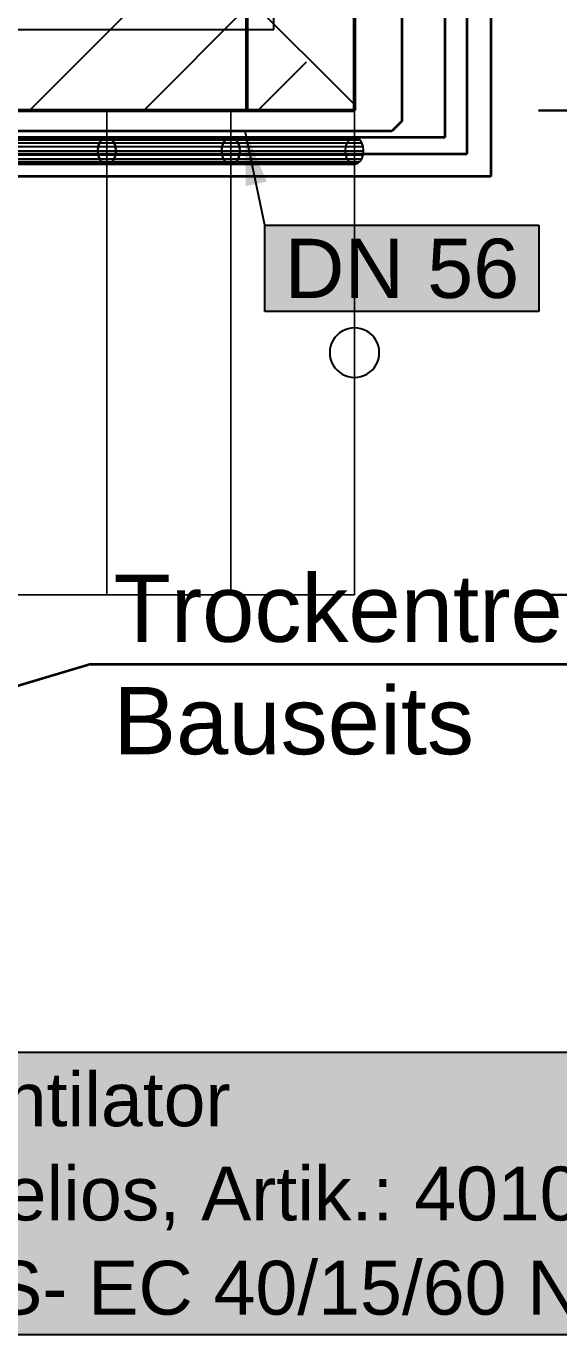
# Model space of a CAD drawing. Extents: x 0 to 756, y -25 to 420.
# Drawn here: x 288.41 to 308.2, y 71.59 to 120.21 of the extents above; entities that cross this region are included whole.
import ezdxf
from ezdxf.lldxf.tags import DXFTag

# ---------------------------------------------------------------- set-up
doc = ezdxf.new("R2010")
doc.units = 0
doc.layers.get('0').update_dxf_attribs({"lineweight": 25})
doc.layers.get('DEFPOINTS').update_dxf_attribs({"lineweight": 25})
for name, color, linetype, lineweight, true_color in [('A_Geschossdecke', 7, 'Continuous', 25, 0x008080), ('S_Kaltwasser', 3, 'Continuous', 35, 0x00ff00), ('S_Schmutzwasser', 7, 'Continuous', 35, 0x808040), ('S_Warmwasser', 1, 'fein_strichliert', 35, 0xff0000), ('S_Zirkulation', 7, 'fein_strichliert', 35, 0xff0080)]:
    doc.layers.add(name, color=color, linetype=linetype, lineweight=lineweight, true_color=true_color)
for name, color, linetype, lineweight in [('A_Innenwand', 7, 'Continuous', 25), ('L_Text', 7, 'Continuous', 25), ('S_Text', 7, 'Continuous', 35), ('Standard', 7, 'Continuous', 25), ('Treppe', 7, 'Continuous', 13), ('Wand Holz nicht tragend', 7, 'Continuous', 13), ('X_Text', 7, 'Continuous', 25)]:
    doc.layers.add(name, color=color, linetype=linetype, lineweight=lineweight)
doc.styles.get("Standard").update_dxf_attribs({"font": 'arial.ttf'})
tags = doc.linetypes.add('fein_strichliert', pattern=[4, 1, -2, 1]).pattern_tags.tags
tags[8:9] = [DXFTag(74, 4), DXFTag(75, 0), DXFTag(340, '0'), DXFTag(46, 0.0), DXFTag(50, 0.0), DXFTag(44, 0.0), DXFTag(45, 0.0)]
tags[6:7] = [DXFTag(74, 4), DXFTag(75, 0), DXFTag(340, '0'), DXFTag(46, 0.0), DXFTag(50, 0.0), DXFTag(44, 0.0), DXFTag(45, 0.0)]
tags[4:5] = [DXFTag(74, 4), DXFTag(75, 0), DXFTag(340, '0'), DXFTag(46, 0.0), DXFTag(50, 0.0), DXFTag(44, 0.0), DXFTag(45, 0.0)]

# ---------------------------------------------------------------- blocks, each defined once
blk = doc.blocks.new('Referenz-A01I5YBJIE')
at = {"layer": 'DEFPOINTS', "color": 0, "linetype": 'Continuous', "lineweight": -2, "ltscale": 0.25}
for p, q in [((300.607, 117.078), (300.607, 117.078)), ((300.607, 117.078), (300.607, 117.078)), ((300.607, 117.078), (300.607, 117.078)), ((300.607, 117.078), (300.607, 117.078)), ((300.607, 99.078), (300.607, 99.078)), ((300.607, 99.078), (300.607, 99.078))]:
    blk.add_line(p, q, dxfattribs=at)
at = {"layer": 'Standard', "color": 0, "lineweight": 13}
for p, q in [((300.607, 99.078), (300.607, 117.078)), ((278.604, 99.078), (300.607, 99.078))]:
    blk.add_line(p, q, dxfattribs=at)
at = {"layer": 'Standard', "color": 0, "lineweight": -2}
for p, q in [((313.444, 117.078), (307.444, 117.078)), ((307.444, 117.078), (313.444, 117.078)), ((286.383, 115.732), (291.088, 115.732)), ((286.426, 115.872), (291.136, 115.872)), ((286.494, 115.982), (291.21, 115.982)), ((286.579, 116.053), (291.304, 116.053)), ((291.407, 116.078), (286.673, 116.078)), ((286.767, 116.053), (291.511, 116.053)), ((286.852, 115.982), (291.604, 115.982)), ((286.92, 115.872), (291.678, 115.872)), ((286.963, 115.732), (291.726, 115.732)), ((291.088, 115.732), (291.072, 115.578)), ((291.072, 115.578), (291.088, 115.732)), ((291.136, 115.872), (291.088, 115.732)), ((291.088, 115.732), (291.136, 115.872)), ((291.088, 115.732), (295.686, 115.732)), ((291.21, 115.982), (291.136, 115.872)), ((291.136, 115.872), (291.21, 115.982)), ((291.136, 115.872), (295.734, 115.872)), ((291.304, 116.053), (291.21, 115.982)), ((291.21, 115.982), (291.304, 116.053)), ((291.21, 115.982), (295.809, 115.982)), ((291.407, 116.078), (291.304, 116.053)), ((291.304, 116.053), (291.407, 116.078)), ((291.304, 116.053), (295.903, 116.053)), ((296.007, 116.078), (291.407, 116.078)), ((291.407, 116.078), (291.511, 116.053)), ((291.511, 116.053), (291.407, 116.078)), ((291.511, 116.053), (296.112, 116.053)), ((291.511, 116.053), (291.604, 115.982)), ((291.604, 115.982), (291.511, 116.053)), ((291.604, 115.982), (296.206, 115.982)), ((291.604, 115.982), (291.678, 115.872)), ((291.678, 115.872), (291.604, 115.982)), ((291.678, 115.872), (296.281, 115.872)), ((291.678, 115.872), (291.726, 115.732)), ((291.726, 115.732), (291.678, 115.872)), ((291.726, 115.732), (296.329, 115.732)), ((291.726, 115.732), (291.742, 115.578)), ((291.742, 115.578), (291.726, 115.732)), ((295.686, 115.732), (295.669, 115.578)), ((295.669, 115.578), (295.686, 115.732)), ((295.734, 115.872), (295.686, 115.732)), ((295.686, 115.732), (295.734, 115.872)), ((295.686, 115.732), (300.286, 115.732)), ((295.809, 115.982), (295.734, 115.872)), ((295.734, 115.872), (295.809, 115.982)), ((295.734, 115.872), (300.334, 115.872)), ((295.903, 116.053), (295.809, 115.982)), ((295.809, 115.982), (295.903, 116.053)), ((295.809, 115.982), (300.409, 115.982)), ((296.007, 116.078), (295.903, 116.053)), ((295.903, 116.053), (296.007, 116.078)), ((295.903, 116.053), (300.503, 116.053)), ((300.607, 116.078), (296.007, 116.078)), ((296.007, 116.078), (296.112, 116.053)), ((296.112, 116.053), (296.007, 116.078)), ((296.112, 116.053), (300.712, 116.053)), ((296.112, 116.053), (296.206, 115.982)), ((296.206, 115.982), (296.112, 116.053)), ((296.206, 115.982), (300.806, 115.982)), ((296.206, 115.982), (296.281, 115.872)), ((296.281, 115.872), (296.206, 115.982)), ((296.281, 115.872), (300.881, 115.872)), ((296.281, 115.872), (296.329, 115.732)), ((296.329, 115.732), (296.281, 115.872)), ((296.329, 115.732), (300.929, 115.732)), ((296.329, 115.732), (296.345, 115.578)), ((296.345, 115.578), (296.329, 115.732)), ((300.269, 115.578), (300.286, 115.732)), ((300.286, 115.732), (300.334, 115.872)), ((300.334, 115.872), (300.409, 115.982)), ((300.409, 115.982), (300.503, 116.053)), ((300.503, 116.053), (300.607, 116.078)), ((300.712, 116.053), (300.607, 116.078)), ((300.806, 115.982), (300.712, 116.053)), ((300.881, 115.872), (300.806, 115.982)), ((300.929, 115.732), (300.881, 115.872)), ((300.945, 115.578), (300.929, 115.732)), ((286.368, 115.578), (291.072, 115.578)), ((286.383, 115.423), (291.088, 115.423)), ((286.426, 115.284), (291.136, 115.284)), ((286.92, 115.284), (291.678, 115.284)), ((286.963, 115.423), (291.726, 115.423)), ((286.978, 115.578), (291.742, 115.578)), ((291.072, 115.578), (291.088, 115.423)), ((291.072, 115.578), (295.669, 115.578)), ((291.088, 115.423), (291.072, 115.578)), ((291.088, 115.423), (291.136, 115.284)), ((291.088, 115.423), (295.686, 115.423)), ((291.136, 115.284), (291.088, 115.423)), ((291.136, 115.284), (291.21, 115.173)), ((291.136, 115.284), (295.734, 115.284)), ((291.21, 115.173), (291.136, 115.284)), ((291.678, 115.284), (291.604, 115.173)), ((291.604, 115.173), (291.678, 115.284)), ((291.726, 115.423), (291.678, 115.284)), ((291.678, 115.284), (291.726, 115.423)), ((291.678, 115.284), (296.281, 115.284)), ((291.742, 115.578), (291.726, 115.423)), ((291.726, 115.423), (291.742, 115.578)), ((291.726, 115.423), (296.329, 115.423)), ((291.742, 115.578), (296.345, 115.578)), ((295.669, 115.578), (295.686, 115.423)), ((295.669, 115.578), (300.269, 115.578)), ((295.686, 115.423), (295.669, 115.578)), ((295.686, 115.423), (295.734, 115.284)), ((295.686, 115.423), (300.286, 115.423)), ((295.734, 115.284), (295.686, 115.423)), ((295.734, 115.284), (295.809, 115.173)), ((295.734, 115.284), (300.334, 115.284)), ((295.809, 115.173), (295.734, 115.284)), ((296.281, 115.284), (296.206, 115.173)), ((296.206, 115.173), (296.281, 115.284)), ((296.329, 115.423), (296.281, 115.284)), ((296.281, 115.284), (296.329, 115.423)), ((296.281, 115.284), (300.881, 115.284)), ((296.345, 115.578), (296.329, 115.423)), ((296.329, 115.423), (296.345, 115.578)), ((296.329, 115.423), (300.929, 115.423)), ((296.345, 115.578), (300.945, 115.578)), ((300.286, 115.423), (300.269, 115.578)), ((300.334, 115.284), (300.286, 115.423)), ((300.409, 115.173), (300.334, 115.284)), ((300.806, 115.173), (300.881, 115.284)), ((300.881, 115.284), (300.929, 115.423)), ((300.929, 115.423), (300.945, 115.578)), ((286.494, 115.173), (291.21, 115.173)), ((286.579, 115.102), (291.304, 115.102)), ((286.673, 115.078), (291.407, 115.078)), ((286.767, 115.102), (291.511, 115.102)), ((286.852, 115.173), (291.604, 115.173)), ((291.21, 115.173), (291.304, 115.102)), ((291.21, 115.173), (295.809, 115.173)), ((291.304, 115.102), (291.21, 115.173)), ((291.304, 115.102), (291.407, 115.078)), ((291.304, 115.102), (295.903, 115.102)), ((291.407, 115.078), (291.304, 115.102)), ((291.511, 115.102), (291.407, 115.078)), ((291.407, 115.078), (291.511, 115.102)), ((291.407, 115.078), (296.007, 115.078)), ((291.604, 115.173), (291.511, 115.102)), ((291.511, 115.102), (291.604, 115.173)), ((291.511, 115.102), (296.112, 115.102)), ((291.604, 115.173), (296.206, 115.173)), ((295.809, 115.173), (295.903, 115.102)), ((295.809, 115.173), (300.409, 115.173)), ((295.903, 115.102), (295.809, 115.173)), ((295.903, 115.102), (296.007, 115.078)), ((295.903, 115.102), (300.503, 115.102)), ((296.007, 115.078), (295.903, 115.102)), ((296.112, 115.102), (296.007, 115.078)), ((296.007, 115.078), (296.112, 115.102)), ((296.007, 115.078), (300.607, 115.078)), ((296.206, 115.173), (296.112, 115.102)), ((296.112, 115.102), (296.206, 115.173)), ((296.112, 115.102), (300.712, 115.102)), ((296.206, 115.173), (300.806, 115.173)), ((300.503, 115.102), (300.409, 115.173)), ((300.607, 115.078), (300.503, 115.102)), ((300.607, 115.078), (300.712, 115.102)), ((300.712, 115.102), (300.806, 115.173)), ((313.444, 99.078), (307.444, 99.078)), ((307.444, 99.078), (313.444, 99.078))]:
    blk.add_line(p, q, dxfattribs=at)
at = {"layer": 'Treppe', "color": 0}
for p, q in [((291.407, 117.078), (286.646, 117.078)), ((286.646, 117.078), (291.407, 117.078)), ((291.407, 99.078), (291.407, 117.078)), ((291.407, 117.078), (291.407, 99.078)), ((291.407, 117.078), (291.407, 117.078)), ((296.007, 117.078), (291.407, 117.078)), ((291.407, 117.078), (291.407, 99.078)), ((291.407, 99.078), (291.407, 117.078)), ((291.407, 117.078), (296.007, 117.078)), ((291.407, 117.078), (291.407, 117.078)), ((296.007, 99.078), (296.007, 117.078)), ((296.007, 117.078), (296.007, 99.078)), ((296.007, 117.078), (296.007, 117.078)), ((300.607, 117.078), (296.007, 117.078)), ((296.007, 117.078), (296.007, 99.078)), ((296.007, 99.078), (296.007, 117.078)), ((296.007, 117.078), (300.607, 117.078)), ((296.007, 117.078), (296.007, 117.078)), ((300.607, 99.078), (300.607, 117.078)), ((300.607, 117.078), (300.607, 99.078)), ((300.607, 117.078), (300.607, 117.078)), ((286.968, 99.078), (291.407, 99.078)), ((291.407, 99.078), (286.968, 99.078)), ((291.407, 99.078), (291.407, 99.078)), ((291.407, 99.078), (296.007, 99.078)), ((296.007, 99.078), (291.407, 99.078)), ((291.407, 99.078), (291.407, 99.078)), ((296.007, 99.078), (296.007, 99.078)), ((296.007, 99.078), (300.607, 99.078)), ((300.607, 99.078), (296.007, 99.078)), ((296.007, 99.078), (296.007, 99.078)), ((300.607, 99.078), (300.607, 99.078))]:
    blk.add_line(p, q, dxfattribs=at)
at = {"layer": 'Treppe', "color": 0, "lineweight": -2}
for p, q in [((300.255, 108.928), (300.147, 108.875)), ((300.369, 108.967), (300.255, 108.928)), ((300.487, 108.99), (300.369, 108.967)), ((300.607, 108.998), (300.487, 108.99)), ((300.727, 108.99), (300.607, 108.998)), ((300.845, 108.967), (300.727, 108.99)), ((300.959, 108.928), (300.845, 108.967)), ((301.067, 108.875), (300.959, 108.928)), ((299.757, 108.43), (299.719, 108.316)), ((299.81, 108.538), (299.757, 108.43)), ((299.877, 108.638), (299.81, 108.538)), ((299.957, 108.728), (299.877, 108.638)), ((300.047, 108.808), (299.957, 108.728)), ((300.147, 108.875), (300.047, 108.808)), ((301.167, 108.808), (301.067, 108.875)), ((301.258, 108.728), (301.167, 108.808)), ((301.337, 108.638), (301.258, 108.728)), ((301.404, 108.538), (301.337, 108.638)), ((301.457, 108.43), (301.404, 108.538)), ((301.496, 108.316), (301.457, 108.43)), ((299.695, 108.198), (299.687, 108.078)), ((299.687, 108.078), (299.695, 107.958)), ((299.719, 108.316), (299.695, 108.198)), ((299.695, 107.958), (299.719, 107.84)), ((301.519, 108.198), (301.496, 108.316)), ((301.496, 107.84), (301.519, 107.958)), ((301.527, 108.078), (301.519, 108.198)), ((301.519, 107.958), (301.527, 108.078)), ((299.719, 107.84), (299.757, 107.726)), ((299.757, 107.726), (299.81, 107.618)), ((299.81, 107.618), (299.877, 107.518)), ((299.877, 107.518), (299.957, 107.427)), ((301.258, 107.427), (301.337, 107.518)), ((301.337, 107.518), (301.404, 107.618)), ((301.404, 107.618), (301.457, 107.726)), ((301.457, 107.726), (301.496, 107.84)), ((299.957, 107.427), (300.047, 107.348)), ((300.047, 107.348), (300.147, 107.281)), ((300.147, 107.281), (300.255, 107.228)), ((300.255, 107.228), (300.369, 107.189)), ((300.369, 107.189), (300.487, 107.166)), ((300.487, 107.166), (300.607, 107.158)), ((300.607, 107.158), (300.727, 107.166)), ((300.727, 107.166), (300.845, 107.189)), ((300.845, 107.189), (300.959, 107.228)), ((300.959, 107.228), (301.067, 107.281)), ((301.067, 107.281), (301.167, 107.348)), ((301.167, 107.348), (301.258, 107.427))]:
    blk.add_line(p, q, dxfattribs=at)
at = {"layer": 'Wand Holz nicht tragend', "color": 0, "lineweight": 50}
for p, q in [((296.607, 259.578), (296.607, 117.078)), ((300.607, 117.078), (300.607, 259.578)), ((296.607, 117.078), (296.607, 122.835)), ((300.607, 122.835), (300.607, 117.078)), ((296.607, 117.078), (296.607, 121.078)), ((296.607, 121.078), (296.607, 117.078)), ((216.607, 117.078), (296.607, 117.078)), ((296.607, 117.078), (216.607, 117.078)), ((296.607, 117.078), (296.607, 117.078)), ((296.607, 117.078), (300.607, 117.078)), ((300.607, 117.078), (296.607, 117.078)), ((296.607, 117.078), (296.607, 117.078)), ((300.607, 117.078), (300.607, 117.078))]:
    blk.add_line(p, q, dxfattribs=at)
blk = doc.blocks.new('Wand-A01I5YCXIE', base_point=(216.607, 117.078))
at = {"color": 0, "lineweight": -2}
for p, q in [((292.532, 121.078), (288.532, 117.078)), ((296.691, 120.994), (292.775, 117.078)), ((298.812, 118.873), (297.017, 117.078))]:
    blk.add_line(p, q, dxfattribs=at)
at = {"color": 0, "linetype": 'ByBlock', "lineweight": -2, "ltscale": 0.25}
blk.add_line((300.607, 117.078), (260.607, 117.078), dxfattribs=at)
blk = doc.blocks.new('Wand-A01I5YD1IE', base_point=(296.607, 117.078))
at = {"color": 0, "linetype": 'ByBlock', "lineweight": -2, "ltscale": 0.25}
blk.add_line((300.607, 122.835), (300.607, 117.078), dxfattribs=at)
at = {"color": 0, "lineweight": -2}
blk.add_line((296.607, 121.292), (300.607, 117.292), dxfattribs=at)
blk = doc.blocks.new('Bauteilbeschriftung-A01I5YELIE', base_point=(264.726, 71.589))
at = {"color": 0, "linetype": 'ByBlock', "lineweight": -2, "ltscale": 0.25}
blk.add_line((276.855, 82.089), (264.726, 97.078), dxfattribs=at)
at = {"color": 0, "lineweight": -2}
for p, q in [((276.855, 82.089), (311.881, 82.089)), ((276.855, 71.589), (276.855, 82.089)), ((311.881, 82.089), (311.881, 71.589)), ((311.881, 71.589), (276.855, 71.589))]:
    blk.add_line(p, q, dxfattribs=at)
at = {"color": 0, "linetype": 'ByBlock', "lineweight": -2, "ltscale": 0.25}
for points in [[(266.295, 95.775), (265.41, 95.775), (264.726, 97.078)], [(265.673, 95.271), (266.295, 95.775), (265.41, 95.775)]]:
    blk.add_solid(points, dxfattribs=at)
at = {"color": 7, "linetype": 'ByBlock', "lineweight": -2, "ltscale": 0.25, "true_color": 0xffffff}
for points in [[(276.855, 71.589), (311.881, 71.589), (276.855, 82.089)], [(311.881, 71.589), (276.855, 82.089), (311.881, 82.089)]]:
    blk.add_solid(points, dxfattribs=at)
at = {"color": 0, "linetype": 'ByBlock', "lineweight": -2, "ltscale": 0.25, "char_height": 2, "attachment_point": 1}
for s, insert in [('{\\fArial;Abluftventilator}', (277.521, 81.339)), ('{\\fArial;Fabr.: Helios, Artik.: 40102}', (277.521, 77.839)), ('{\\fArial;Typ: ELS- EC 40/15/60 NC}', (277.521, 74.339))]:
    blk.add_mtext(s, dxfattribs=dict(at, insert=insert))
blk = doc.blocks.new('Geschossdecke-A01I5YL5IE', base_point=(119.607, 24.521))
at = {"color": 0, "linetype": 'ByBlock', "lineweight": -2, "ltscale": 0.25}
for p, q in [((297.607, 120.078), (297.607, 258.578)), ((219.607, 120.078), (297.607, 120.078))]:
    blk.add_line(p, q, dxfattribs=at)
blk = doc.blocks.new('Verbundrohr (Stange)-A01I5YOBIE', base_point=(261.803, 56.935))
at = {"color": 0, "linetype": 'ByBlock', "lineweight": -2, "ltscale": 0.35}
for p, q in [((303.956, 144.781), (303.956, 116.065)), ((303.956, 116.065), (261.803, 116.065))]:
    blk.add_line(p, q, dxfattribs=at)
blk = doc.blocks.new('Verbundrohr (Stange)-A01I5YODIE', base_point=(262.138, 56.935))
at = {"color": 0, "linetype": 'ByBlock', "lineweight": -2, "ltscale": 0.35}
for p, q in [((305.677, 144.692), (305.677, 114.618)), ((305.677, 114.618), (262.138, 114.618))]:
    blk.add_line(p, q, dxfattribs=at)
blk = doc.blocks.new('Abwasserleitung-A01I5YOZIE', base_point=(261.376, 56.977))
at = {"color": 0, "linetype": 'ByBlock', "lineweight": -2, "ltscale": 0.35}
for p, q in [((302.368, 142.601), (302.368, 116.678)), ((301.995, 116.305), (263.231, 116.305)), ((302.368, 116.678), (301.995, 116.305))]:
    blk.add_line(p, q, dxfattribs=at)
blk = doc.blocks.new('Bauteilbeschriftung-A01I5YP3IE', base_point=(296.546, 109.609))
at = {"color": 0, "linetype": 'ByBlock', "lineweight": -2, "ltscale": 0.25}
blk.add_line((297.281, 112.809), (296.546, 116.305), dxfattribs=at)
at = {"color": 0, "lineweight": -2}
for p, q in [((297.281, 112.809), (307.448, 112.809)), ((297.281, 109.609), (297.281, 112.809)), ((307.448, 112.809), (307.448, 109.609)), ((307.448, 109.609), (297.281, 109.609))]:
    blk.add_line(p, q, dxfattribs=at)
at = {"color": 0, "linetype": 'ByBlock', "lineweight": -2, "ltscale": 0.25}
for points in [[(297.349, 114.43), (296.564, 114.43), (296.546, 116.305)], [(296.566, 114.265), (297.349, 114.43), (296.564, 114.43)]]:
    blk.add_solid(points, dxfattribs=at)
at = {"color": 7, "linetype": 'ByBlock', "lineweight": -2, "ltscale": 0.25, "true_color": 0xffffff}
for points in [[(297.281, 109.609), (307.448, 109.609), (297.281, 112.809)], [(307.448, 109.609), (297.281, 112.809), (307.448, 112.809)]]:
    blk.add_solid(points, dxfattribs=at)
at = {"color": 0, "linetype": 'ByBlock', "lineweight": -2, "ltscale": 0.25, "insert": (298.014, 112.309), "char_height": 2.2, "attachment_point": 1}
blk.add_mtext('{\\fArial;DN 56}', dxfattribs=at)
blk = doc.blocks.new('Teilstrecke-A01I5YP7IE', base_point=(263.189, 57.487))
at = {"color": 0, "linetype": 'ByBlock', "lineweight": -2, "ltscale": 0.35}
for p, q in [((304.776, 143.101), (304.776, 115.456)), ((304.776, 115.456), (263.189, 115.456))]:
    blk.add_line(p, q, dxfattribs=at)

msp = doc.modelspace()

# ---------------------------------------------------------------- linework, layer by layer
at = {"layer": 'S_Text', "color": 1, "ltscale": 0.35, "true_color": 0xff0000}
for q in [(269.607, 90.184), (324.471, 96.5)]:
    msp.add_line((290.818, 96.5), q, dxfattribs=at)

# ---------------------------------------------------------------- block references
at = {"color": 8, "lineweight": 25, "ltscale": 0.25, "true_color": 0x808080}
msp.add_blockref('Referenz-A01I5YBJIE', (0, 0), dxfattribs=at)
at = {"layer": 'A_Geschossdecke', "ltscale": 0.25}
msp.add_blockref('Geschossdecke-A01I5YL5IE', (119.607, 24.521), dxfattribs=at)
at = {"layer": 'A_Innenwand', "ltscale": 0.25}
for name, p in [('Wand-A01I5YD1IE', (296.607, 117.078)), ('Wand-A01I5YCXIE', (216.607, 117.078))]:
    msp.add_blockref(name, p, dxfattribs=at)
at = {"layer": 'L_Text', "color": 7, "ltscale": 0.25}
msp.add_blockref('Bauteilbeschriftung-A01I5YELIE', (264.726, 71.589), dxfattribs=at)
at = {"layer": 'S_Kaltwasser', "ltscale": 0.35}
msp.add_blockref('Teilstrecke-A01I5YP7IE', (263.189, 57.487), dxfattribs=at)
at = {"layer": 'S_Schmutzwasser', "ltscale": 0.35}
msp.add_blockref('Abwasserleitung-A01I5YOZIE', (261.376, 56.977), dxfattribs=at)
at = {"layer": 'S_Warmwasser', "ltscale": 0.35}
msp.add_blockref('Verbundrohr (Stange)-A01I5YODIE', (262.138, 56.935), dxfattribs=at)
at = {"layer": 'S_Zirkulation', "ltscale": 0.35}
msp.add_blockref('Verbundrohr (Stange)-A01I5YOBIE', (261.803, 56.935), dxfattribs=at)
at = {"layer": 'X_Text', "color": 7, "ltscale": 0.25}
msp.add_blockref('Bauteilbeschriftung-A01I5YP3IE', (296.546, 109.609), dxfattribs=at)

# ---------------------------------------------------------------- texts
at = {"layer": 'S_Text', "color": 1, "ltscale": 0.35, "true_color": 0xff0000, "char_height": 2.5, "attachment_point": 1}
for s, insert in [('{\\fArial;Trockentrenntoiletten}', (291.651, 99.833)), ('{\\fArial;Bauseits}', (291.651, 95.658))]:
    msp.add_mtext(s, dxfattribs=dict(at, insert=insert))

doc.saveas('drawing.dxf')
